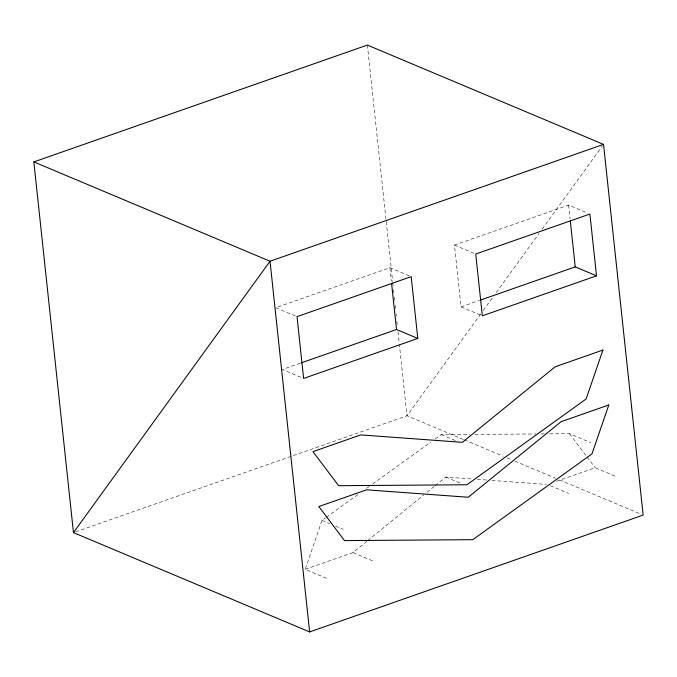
<?xml version="1.0" encoding="UTF-8"?>
<svg xmlns="http://www.w3.org/2000/svg" width="677" height="677" viewBox="0 0 677 677"><rect width="100%" height="100%" fill="white"/><g stroke="black" fill="none" stroke-linecap="round" stroke-linejoin="round"><path stroke-width="0.51" stroke-dasharray="3.38 2.54" d="M326.5 578.276L305.225 569.332L322.024 520.41L325.451 517.939M480.763 313.891L406.979 415.763L73.463 532.604M483.243 310.472L493.169 296.771M496.266 292.489L539.053 233.421M542.15 229.148L602.293 146.105M305.225 569.332L352.988 552.601L366.824 541.338M367.636 540.669L423.794 494.946M427.043 492.297L434.372 486.331M435.184 485.671L445.762 477.057L471.962 478.969M326.306 517.321L358.04 494.489M366.612 488.32L369.193 486.467M372.621 483.996L430.936 442.03M435.226 438.95L441.235 434.626L469.618 434.422M409.255 275.844L389.91 267.711L275.734 307.705L296.044 316.252M480.399 315.017L461.054 306.876L454.453 245.099L568.629 205.097L587.974 213.23M300.207 363.227L282.343 369.49L301.68 377.622M461.054 306.876L478.927 300.622M556.367 481.347L595.176 467.756L616.451 476.701M474.882 434.389L535.862 433.949M541.118 433.906L544.274 433.889M549.529 433.847L569.509 433.703L590.784 442.656M477.2 479.358L486.636 480.044M491.874 480.425L546.364 484.41M454.453 245.099L474.763 253.638M463.347 439.466L406.979 415.763L399.345 344.356M464.32 439.881L503.197 456.23M507.081 457.864L510.974 459.497M514.858 461.13L555.682 478.3M559.566 479.934L641.204 514.266M441.235 434.626L455.739 440.727M550.316 485.705L568.688 493.431M445.762 477.057L460.275 483.158M322.024 520.41L329.758 523.659M335.555 526.105L343.298 529.355M352.988 552.601L374.263 561.546M569.509 433.703L586.409 456.129M587.035 456.958L595.176 467.756M568.629 205.097L570.085 218.713M367.366 45.071L392.618 281.353M392.728 282.402L393.066 285.55M393.515 289.748L393.853 292.904M394.302 297.101L394.632 300.25M395.199 305.505L395.537 308.653M396.096 313.9L396.316 316.007M396.883 321.253L397.331 325.451M398 331.755L399.235 343.307M389.91 267.711L391.365 281.319"/><path stroke-width="1.02" d="M73.463 532.604L270.021 261.237L603.537 144.396L643.15 515.087L309.634 631.929L73.463 532.604L33.85 161.913L367.366 45.071L603.537 144.396M301.206 362.88L396.519 329.487L417.794 338.441L411.193 276.656L297.017 316.658L303.618 378.435L417.794 338.441M479.917 300.266L575.23 266.882L596.513 275.827L589.904 214.042L475.728 254.044L482.337 315.829L596.513 275.827M33.85 161.913L270.021 261.237L309.634 631.929M570.305 220.804L575.23 266.882M391.594 283.418L396.519 329.487M602.919 350.06L586.121 398.981L466.91 484.766L338.627 485.688L312.969 451.644L360.731 434.905L462.374 442.335L555.157 366.79L602.919 350.06M608.784 404.981L591.986 453.903L472.774 539.679L344.5 540.601L318.833 506.557L366.595 489.826L468.247 497.248L561.021 421.712L608.784 404.981"/></g></svg>
